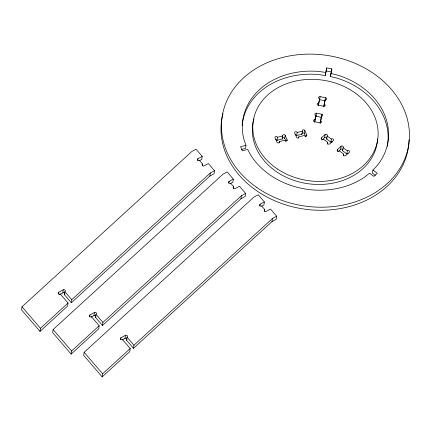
<?xml version="1.0" encoding="UTF-8"?>
<svg xmlns="http://www.w3.org/2000/svg" width="431" height="431" viewBox="0 0 431 431"><rect width="100%" height="100%" fill="white"/><g stroke="black" fill="none" stroke-linecap="round" stroke-linejoin="round"><path stroke-width="0.65" d="M21.992 306.813L21.55 309.878L40.018 331.369L67.613 306.085L68.055 303.02L60.329 294.034A1.309 1.056 8.2 0 1 58.508 293.71A1.309 1.056 8.2 0 1 58.794 292.24L63.276 289.804A1.309 1.056 8.2 0 1 65.103 290.128A1.309 1.056 8.2 0 1 64.817 291.598L64.375 294.659L71.341 302.772L209.854 176.069L214.072 173.774L214.514 170.708L208.362 163.548L204.138 165.838A1.309 1.056 8.2 0 1 202.317 165.515A1.309 1.056 8.2 0 1 202.602 164.049L199.521 160.467A1.309 1.056 8.2 0 1 197.7 160.143A1.309 1.056 8.2 0 1 197.985 158.673L202.204 156.383L196.046 149.218L191.827 151.507L21.992 306.813L40.46 328.303L40.018 331.369M53.115 329.521L52.674 332.587L71.142 354.083L98.742 328.799L99.178 325.734L91.458 316.742A1.309 1.056 8.2 0 1 89.632 316.419A1.309 1.056 8.2 0 1 89.917 314.953L94.4 312.518A1.309 1.056 8.2 0 1 96.226 312.841A1.309 1.056 8.2 0 1 95.941 314.307L95.499 317.372L102.47 325.486L240.977 198.777L245.201 196.488L245.643 193.422L239.485 186.257L235.267 188.546A1.309 1.056 8.2 0 1 233.44 188.228A1.309 1.056 8.2 0 1 233.726 186.758L230.65 183.175A1.309 1.056 8.2 0 1 228.823 182.852A1.309 1.056 8.2 0 1 229.109 181.386L233.327 179.091L227.175 171.926L222.956 174.221L53.115 329.521L71.584 351.017L71.142 354.083M58.53 294.077L58.794 292.24M59.473 294.696L62.834 292.87L63.276 289.804M71.341 302.772L71.783 299.707L210.296 173.003L214.514 170.708M84.147 352.321L83.706 355.386L102.174 376.883L129.769 351.594L130.21 348.534L122.485 339.542A1.309 1.056 8.2 0 1 120.664 339.219A1.309 1.056 8.2 0 1 120.949 337.753L125.432 335.318A1.309 1.056 8.2 0 1 127.253 335.636A1.309 1.056 8.2 0 1 126.967 337.107L126.531 340.172L133.497 348.286L272.009 221.577L276.228 219.282L276.67 216.222L270.512 209.057L266.293 211.346A1.309 1.056 8.2 0 1 264.472 211.028A1.309 1.056 8.2 0 1 264.758 209.558L261.676 205.975A1.309 1.056 8.2 0 1 259.855 205.652A1.309 1.056 8.2 0 1 260.141 204.186L264.359 201.891L258.201 194.726L253.983 197.021L84.147 352.321L102.616 373.817L102.174 376.883M89.653 316.79L89.917 314.953M91.156 317.103L93.958 315.578L94.4 312.518M102.47 325.486L102.912 322.42L241.419 195.712L245.643 193.422M120.68 339.59L120.949 337.753M122.188 339.903L124.99 338.378L125.432 335.318M133.497 348.286L133.939 345.22L272.451 218.512L276.67 216.222M197.721 160.51L197.985 158.673M202.204 156.383L201.762 159.443L199.122 160.876M202.333 165.887L202.602 164.049M209.854 176.069L210.296 173.003M228.845 183.223L229.109 181.386M233.327 179.091L232.885 182.157L230.779 183.304M233.462 188.595L233.726 186.758M326.72 67.909L326.278 70.97L331.423 71.972L331.865 68.906L326.72 67.909L325.712 72.435L318.811 71.465A73.383 59.219 8.2 0 0 244.027 139.849L245.956 145.371L245.514 148.431L241.328 149.455M240.977 198.777L241.419 195.712M259.871 206.023L260.141 204.186M264.359 201.891L263.917 204.957L261.806 206.104M264.489 211.395L264.758 209.558M275.732 139.547A1.309 1.056 8.2 0 1 277.068 140.312L277.51 137.247L282.731 135.975A1.309 1.056 8.2 0 1 283.517 134.655A1.309 1.056 8.2 0 1 285.187 135.372L287.073 139.709L286.895 140.932M279.223 142.806L279.396 141.583L284.616 140.307A1.309 1.056 8.2 0 0 286.286 141.029A1.309 1.056 8.2 0 0 287.073 139.709M277.068 140.312L282.289 139.035L282.731 135.975M272.009 221.577L272.451 218.512M285.925 141.147L284.746 138.437L285.187 135.372M295.046 134.795A1.309 1.056 8.2 0 1 296.717 135.517L297.158 132.452L302.379 131.175A1.309 1.056 8.2 0 1 303.165 129.855A1.309 1.056 8.2 0 1 304.836 130.577L306.721 134.914L306.543 136.137M298.597 138.076L298.775 136.853L304.264 135.512A1.309 1.056 8.2 0 0 305.94 136.234A1.309 1.056 8.2 0 0 306.721 134.914M296.717 135.517L301.937 134.24L302.379 131.175M305.574 136.352L304.394 133.642L304.836 130.577M314.635 122.102L315.961 115.255A1.309 1.056 8.2 0 1 314.91 113.973A1.309 1.056 8.2 0 1 316.424 113.191L321.887 114.253A1.164 0.937 8.2 0 1 322.824 115.395A1.164 0.937 8.2 0 1 321.478 116.09L320.098 123.164M314.684 122.086L315.961 115.255M315.643 116.225A1.309 1.056 8.2 0 1 315.982 116.257L316.424 113.191M318.31 105.568L319.64 98.726A1.309 1.056 8.2 0 1 318.584 97.438A1.309 1.056 8.2 0 1 320.098 96.657L325.561 97.724A1.309 1.056 8.2 0 1 326.617 99.006A1.309 1.056 8.2 0 1 325.103 99.787L323.773 106.629M319.64 98.726L318.358 105.552M319.317 99.69A1.309 1.056 8.2 0 1 319.657 99.723L320.098 96.657M242.114 125.443A73.383 59.219 8.2 0 1 318.369 74.525L325.276 75.5L325.712 72.435M321.478 116.09L321.036 119.155A1.164 0.937 8.2 0 0 321.337 119.182M321.887 114.253L321.445 117.318L315.982 116.257M325.103 99.787L323.961 105.988M325.561 97.724L325.119 100.784L319.657 99.723M321.348 139.024L321.521 137.796L325.098 134.526A1.309 1.056 8.2 0 1 326.94 134.488A1.309 1.056 8.2 0 1 327.097 135.991L326.655 139.057L330.9 142.176A1.309 1.056 8.2 0 1 332.452 141.977M387.253 146.486A73.383 59.219 8.2 0 0 337.161 78.189L330.415 76.497L331.865 68.906M321.973 140.043L324.656 137.591L325.098 134.526M327.495 144.218L327.765 142.381L323.519 139.261A1.309 1.056 8.2 0 1 321.682 139.299A1.309 1.056 8.2 0 1 321.521 137.796M330.9 142.176L331.342 139.111L327.097 135.991M337.231 151.373L337.495 149.535L341.072 146.26A1.309 1.056 8.2 0 1 342.914 146.228A1.309 1.056 8.2 0 1 343.071 147.731L342.629 150.791L346.869 153.91A1.309 1.056 8.2 0 1 348.097 153.608M338.394 151.373L340.63 149.325L341.072 146.26M343.469 155.957L343.733 154.12L339.493 151.001A1.309 1.056 8.2 0 1 337.651 151.039A1.309 1.056 8.2 0 1 337.495 149.535M346.869 153.91L347.311 150.845L343.071 147.731M330.857 73.437L337.602 75.123A73.383 59.219 8.2 0 1 377.028 165.763L372.912 170.105L372.47 173.17L375.385 175.315M325.276 75.5L326.278 70.97M330.415 76.497L331.277 72.618M320.136 123.201L320.395 122.043M320.648 120.89L320.906 119.732M40.46 328.303L68.055 303.02M71.584 351.017L99.178 325.734M102.616 373.817L130.21 348.534M245.956 145.371L240.573 146.68L242.351 150.764L247.728 149.449L250.513 154.761A73.383 59.219 8.2 0 0 364.728 177.017L369.545 173.187L373.914 176.398L377.281 173.321L372.912 170.105M126.967 337.107L133.939 345.22M95.941 314.307L102.912 322.42M64.817 291.598L71.783 299.707M409.008 139.784A94.351 76.136 8.2 0 1 304.475 209.132A94.351 76.136 8.2 0 1 222.989 113.504M331.342 139.111A1.309 1.056 8.2 0 1 333.179 139.073A1.309 1.056 8.2 0 1 333.335 140.576L329.758 143.846A1.309 1.056 8.2 0 1 327.921 143.884A1.309 1.056 8.2 0 1 327.765 142.381M377.621 138.895A62.899 50.756 8.2 0 1 308.451 183.784A62.899 50.756 8.2 0 1 253.169 122.075M253.309 121.429A62.899 50.756 8.2 0 1 253.972 118.848M318.66 103.117A1.309 1.056 8.2 0 0 317.146 103.898A1.309 1.056 8.2 0 0 318.202 105.18L323.665 106.247A1.309 1.056 8.2 0 0 325.179 105.466A1.309 1.056 8.2 0 0 324.123 104.178M314.986 119.651A1.309 1.056 8.2 0 0 313.472 120.432A1.309 1.056 8.2 0 0 314.528 121.714L319.991 122.781A1.309 1.056 8.2 0 0 321.504 121.995A1.309 1.056 8.2 0 0 320.448 120.712M347.311 150.845A1.309 1.056 8.2 0 1 349.153 150.812A1.309 1.056 8.2 0 1 349.309 152.315L345.732 155.586A1.309 1.056 8.2 0 1 343.895 155.623A1.309 1.056 8.2 0 1 343.733 154.12M277.51 137.247A1.309 1.056 8.2 0 0 275.84 136.525A1.309 1.056 8.2 0 0 275.053 137.845L276.944 142.182A1.309 1.056 8.2 0 0 278.615 142.903A1.309 1.056 8.2 0 0 279.396 141.583M315.519 118.32A1.309 1.056 8.2 0 1 315.196 118.223M301.937 134.24A1.309 1.056 8.2 0 1 302.724 132.92A1.309 1.056 8.2 0 1 304.394 133.642M342.812 150.57A1.309 1.056 8.2 0 1 342.629 150.791M340.63 149.325A1.309 1.056 8.2 0 1 342.86 149.762M326.94 138.572A1.309 1.056 8.2 0 1 326.655 139.057M324.656 137.591A1.309 1.056 8.2 0 1 326.887 138.022M282.289 139.035A1.309 1.056 8.2 0 1 283.075 137.715A1.309 1.056 8.2 0 1 284.746 138.437M297.158 132.452A1.309 1.056 8.2 0 0 295.488 131.73A1.309 1.056 8.2 0 0 294.707 133.05L296.593 137.387A1.164 0.937 8.2 0 0 298.074 138.028A1.164 0.937 8.2 0 0 298.775 136.853M126.951 339.763A1.309 1.056 8.2 0 1 126.531 340.172M124.99 338.378A1.309 1.056 8.2 0 1 126.978 338.955M95.924 316.963A1.309 1.056 8.2 0 1 95.499 317.372M93.958 315.578A1.309 1.056 8.2 0 1 95.946 316.155M64.892 293.99A1.309 1.056 8.2 0 1 64.375 294.659M62.834 292.87A1.309 1.056 8.2 0 1 64.903 293.716M256.871 187.517A94.351 76.136 8.2 0 0 408.421 146.626A94.351 76.136 8.2 0 0 281.06 57.846A94.351 76.136 8.2 0 0 256.871 187.517M277.612 169.119A62.899 50.756 8.2 0 0 377.642 139.795A62.899 50.756 8.2 0 0 291.092 82.24A62.899 50.756 8.2 0 0 277.612 169.119"/></g></svg>
